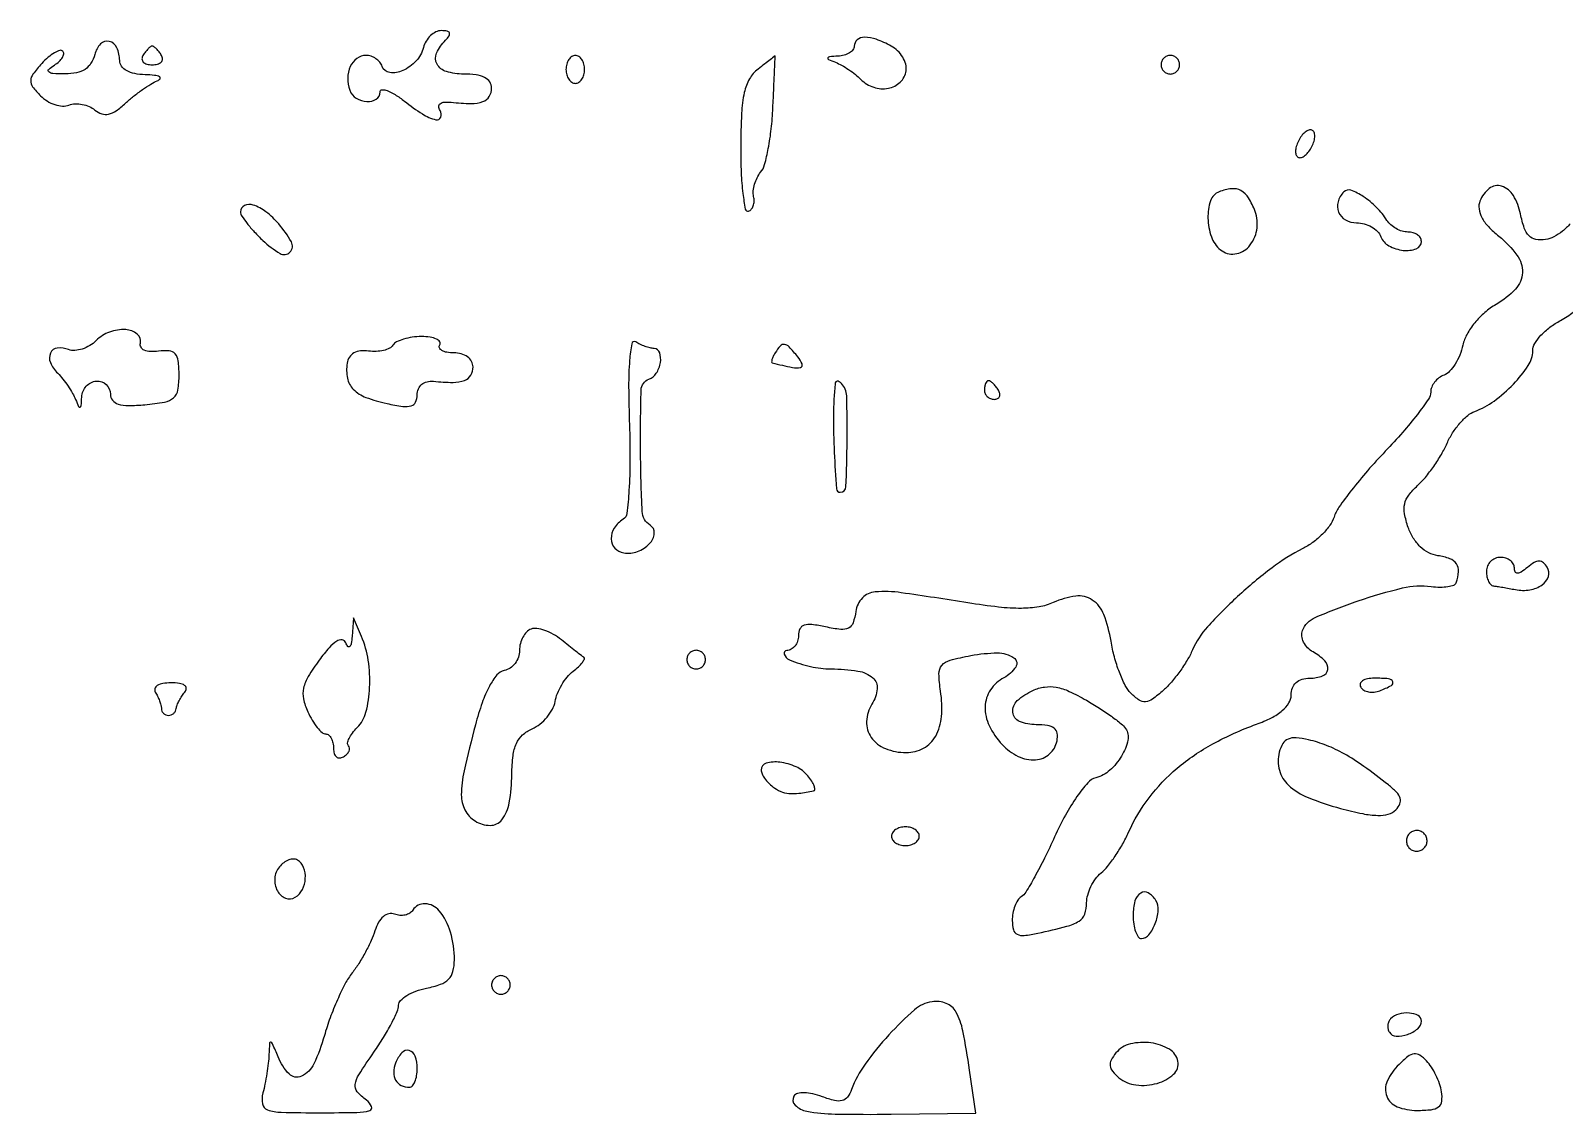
# Model space of a CAD drawing. Extents: x 0 to 5034, y 0 to 2560.
# Drawn here: x 3974.4 to 4139.4, y 0.1 to 116.7 of the extents above; entities that cross this region are included whole.
import ezdxf

# ---------------------------------------------------------------- set-up
doc = ezdxf.new("R2010")
doc.units = 0

msp = doc.modelspace()

# ---------------------------------------------------------------- linework, layer by layer
for points in [[(3981.316061, 114.100616, -0.075716), (3980.908028, 113.153849, -0.108602), (3980.271316, 112.503, -0.096651), (3979.360646, 112.131515, -0.05015), (3978.133369, 112.015313, -0.011869), (3976.819511, 112.054152, -0.15873), (3976.374854, 112.225658, -0.45839), (3976.367103, 112.500242, -0.043899), (3976.97104, 112.96094, 0.042964), (3977.493734, 113.358122, 0.071832), (3977.845313, 113.782622, 0.105877), (3977.979536, 114.165314, 0.231971), (3977.881576, 114.451758, 0.274503), (3977.547939, 114.536803, 0.060826), (3976.984006, 114.293226, 0.047038), (3976.308216, 113.807469, 0.029507), (3975.61311, 113.124985, 0.023401), (3974.67163, 111.981401, 0.152159), (3974.426019, 111.287017, 0.174554), (3974.635752, 110.626939, 0.033042), (3975.481513, 109.661344, 0.059782), (3976.194778, 109.100914, 0.057226), (3977.030686, 108.715294, 0.06186), (3977.8577, 108.55252, 0.109733), (3978.541674, 108.654365, -0.081894), (3979.206876, 108.791276, -0.056212), (3979.976777, 108.73517, -0.055335), (3980.729233, 108.506024, -0.071763), (3981.343501, 108.129882, 0.09145), (3982.077174, 107.719177, 0.138036), (3982.804009, 107.680182, 0.099603), (3983.613852, 108.041147, 0.033058), (3984.626376, 108.866543, -0.018503), (3985.48531, 109.609347, -0.015855), (3986.441274, 110.327532, -0.016144), (3987.351978, 110.924612, -0.043281), (3988.04561, 111.269589, 0.141161), (3988.337722, 111.494194, 0.464606), (3988.28847, 111.699879, 0.091486), (3987.752669, 111.855949, 0.018071), (3986.75, 111.921053, -0.041661), (3985.611211, 112.049103, -0.077572), (3984.740802, 112.366908, -0.107849), (3984.19654, 112.844054, -0.160391), (3984, 113.440983, 0.10666), (3983.700082, 114.830943, 0.230131), (3982.878794, 115.513459, 0.269931), (3981.947802, 115.239385, 0.126016)], [(4016.667986, 114.83838, -0.124166), (4015.879511, 113.404799, -0.098908), (4014.442003, 112.370482, -0.137352), (4013.043193, 112.154009, -0.290151), (4012.226637, 112.82009, 0.092675), (4011.976406, 113.271062, 0.070097), (4011.5572, 113.653401, 0.068694), (4011.039082, 113.911586, 0.08146), (4010.5, 114, 0.158525), (4009.513795, 113.679265, 0.127241), (4008.800685, 112.81314, 0.107629), (4008.52267, 111.577165, 0.090046), (4008.754296, 110.25, 0.164677), (4009.443887, 109.395184, 0.128435), (4010.587505, 109.028751, 0.161955), (4011.587247, 109.301687, 0.250863), (4012, 110.07258, -0.396872), (4012.219837, 110.305919, -0.105969), (4012.77399, 110.221269, -0.05216), (4013.622783, 109.793354, -0.023838), (4014.634859, 109.07258, 0.02523), (4016.557091, 107.711663, 0.07801), (4018.0119, 107.07951, 0.385679), (4018.523724, 107.34727, 0.230501), (4018.449706, 108.081377, -0.134082), (4018.326665, 108.498257, -0.242663), (4018.479382, 108.809861, -0.141643), (4018.925787, 108.976648, -0.045395), (4019.640689, 108.966222, 0.020742), (4021.806531, 108.827782, 0.090412), (4023.070267, 109.029102, 0.174824), (4023.745281, 109.579961, 0.135873), (4024, 110.5, 0.152103), (4023.797909, 111.148955, 0.12651), (4023.25, 111.625, 0.082504), (4022.322075, 111.911037, 0.033607), (4021, 112, -0.070766), (4019.133663, 112.265475, -0.200649), (4018.130473, 113.074446, -0.233062), (4018.085367, 114.255354, -0.091662), (4019.033333, 115.633333, 0.043833), (4019.429264, 116.105515, 0.255873), (4019.463372, 116.416667, 0.25624), (4019.21963, 116.612682, 0.04393), (4018.60638, 116.666667, 0.114067), (4018.012439, 116.529382, 0.075611), (4017.434609, 116.129608, 0.06975), (4016.960092, 115.537198, 0.070189)], [(4063, 115, -0.166817), (4062.866926, 114.612237, -0.089519), (4062.485938, 114.270559, -0.072185), (4061.919404, 114.025421, -0.054847), (4061.25, 113.921053, 0.008482), (4060.331209, 113.863972, 0.283938), (4060.161014, 113.739272, 0.404065), (4060.226271, 113.577232, 0.011473), (4060.982143, 113.260338, -0.034842), (4061.640331, 112.947499, -0.019381), (4062.39697, 112.481401, -0.019253), (4063.129656, 111.9479, -0.029391), (4063.71727, 111.425587, 0.117494), (4065.096257, 110.577306, 0.126752), (4066.669401, 110.474261, 0.144481), (4067.951946, 111.131773, 0.167636), (4068.580044, 112.344414, 0.103681), (4068.536427, 113.059798, 0.068401), (4068.211311, 113.820047, 0.064569), (4067.666751, 114.507886, 0.070311), (4066.978914, 115.011285, 0.034978), (4065.363694, 115.735447, 0.088827), (4064.102424, 115.95761, 0.172396), (4063.321034, 115.677441, 0.224955)], [(3986.5, 114, 0.146489), (3986.397987, 113.620597, 0.191582), (3986.538811, 113.29375, 0.134005), (3986.925364, 113.072951, 0.063222), (3987.5, 113, 0.063222), (3988.074636, 113.072951, 0.134005), (3988.461189, 113.29375, 0.191582), (3988.602013, 113.620597, 0.146489), (3988.5, 114, 0.025622), (3988.235369, 114.382847, 0.032351), (3987.951311, 114.70625, 0.033983), (3987.686704, 114.937141, 0.163822), (3987.5, 115, 0.163822), (3987.313296, 114.937141, 0.033983), (3987.048689, 114.70625, 0.032351), (3986.764631, 114.382847, 0.025622)], [(4032, 112.5, 0.064853), (4032.074694, 111.926543, 0.082425), (4032.29375, 111.440625, 0.098894), (4032.618646, 111.115568, 0.148195), (4033, 111, 0.148195), (4033.381354, 111.115568, 0.098894), (4033.70625, 111.440625, 0.082425), (4033.925306, 111.926543, 0.064853), (4034, 112.5, 0.064853), (4033.925306, 113.073457, 0.082425), (4033.70625, 113.559375, 0.098894), (4033.381354, 113.884432, 0.148195), (4033, 114, 0.148195), (4032.618646, 113.884432, 0.098894), (4032.29375, 113.559375, 0.082425), (4032.074694, 113.073457, 0.064853)], [(4052.658281, 112.540887, 0.103092), (4051.737799, 111.484833, 0.073712), (4051.17771, 110.016008, 0.042846), (4050.882113, 107.781105, 0.010532), (4050.79014, 104.073132, 0.011439), (4050.841724, 101.378561, 0.019941), (4051.024503, 99.151664, 0.015777), (4051.286044, 97.459216, 0.442958), (4051.625073, 97.250441, 0.145824), (4051.93051, 97.446913, 0.092576), (4052.144078, 97.815673, 0.078124), (4052.23428, 98.299298, 0.063632), (4052.18234, 98.824189, -0.080401), (4052.143104, 99.424472, -0.046925), (4052.2789, 100.134517, -0.045453), (4052.555026, 100.838914, -0.057134), (4052.938072, 101.425381, 0.108231), (4053.365106, 102.251476, 0.018484), (4053.761346, 103.986602, 0.019406), (4054.077269, 106.094875, 0.016227), (4054.25245, 108.351192, 0.000034), (4054.349815, 110.51507, 0.000058), (4054.431203, 112.33132, 0.000002), (4054.504354, 113.968131, 0.967968), (4054.503505, 113.968197, -0.203263), (4054.491857, 113.947412, -0.000133), (4053.960025, 113.535806, -0.001548), (4053.364677, 113.078234, -0.000942)], [(4096, 113, 0.099038), (4096.076342, 112.618362, 0.097945), (4096.29375, 112.29375, 0.097945), (4096.618362, 112.076342, 0.099038), (4097, 112, 0.099038), (4097.381638, 112.076342, 0.097945), (4097.70625, 112.29375, 0.097945), (4097.923658, 112.618362, 0.099038), (4098, 113, 0.099038), (4097.923658, 113.381638, 0.097945), (4097.70625, 113.70625, 0.097945), (4097.381638, 113.923658, 0.099038), (4097, 114, 0.099038), (4096.618362, 113.923658, 0.097945), (4096.29375, 113.70625, 0.097945), (4096.076342, 113.381638, 0.099038)], [(4110.638374, 104.5, 0.049166), (4110.480468, 103.92532, 0.08982), (4110.484956, 103.440625, 0.13955), (4110.644659, 103.122874, 0.209945), (4110.924396, 103, 0.142471), (4111.296202, 103.108138, 0.060245), (4111.702003, 103.440625, 0.052856), (4112.077603, 103.926166, 0.046632), (4112.361626, 104.5, 0.049166), (4112.519532, 105.07468, 0.08982), (4112.515044, 105.559375, 0.13955), (4112.355341, 105.877126, 0.209945), (4112.075604, 106, 0.142471), (4111.703798, 105.891862, 0.060245), (4111.297997, 105.559375, 0.052856), (4110.922397, 105.073834, 0.046632)], [(4102.25, 99.333333, 0.219202), (4101.325676, 98.358312, 0.087774), (4101.040539, 96.497337, 0.080418), (4101.413647, 94.487518, 0.134306), (4102.394054, 93.087927, 0.20771), (4103.935623, 92.639417, 0.180042), (4105.43705, 93.426302, 0.141471), (4106.298757, 95.206906, 0.131743), (4106.111687, 97.227119, 0.048088), (4105.411376, 98.675337, 0.132), (4104.596587, 99.452545, 0.151112), (4103.576328, 99.658682, 0.070092)], [(4115.657991, 99.324657, 0.12794), (4115.03334, 98.260746, 0.168607), (4115.097723, 97.145579, 0.168796), (4115.838921, 96.310957, 0.12824), (4117.031385, 96, -0.068006), (4117.850994, 95.888006, -0.06271), (4118.635134, 95.559375, -0.06668), (4119.267132, 95.073641, -0.104363), (4119.638374, 94.5, 0.17941), (4120.498539, 93.522136, 0.095329), (4122.058039, 93.032504, 0.119989), (4123.453535, 93.207427, 0.311327), (4124, 94, 0.143546), (4123.888217, 94.381342, 0.099542), (4123.573971, 94.70625, 0.084027), (4123.104072, 94.925172, 0.067183), (4122.54969, 95, -0.074746), (4121.935679, 95.092306, -0.052215), (4121.2905, 95.367188, -0.051987), (4120.712887, 95.771735, -0.071823), (4120.29969, 96.25, 0.053447), (4119.172296, 97.655814, 0.050802), (4117.754541, 98.817758, 0.057308), (4116.427967, 99.492534, 0.293372)], [(3997, 97.174314, 0.146119), (3997.133632, 96.726806, 0.020307), (3997.703385, 95.930377, 0.021826), (3998.477584, 95.020913, 0.016935), (3999.394504, 94.099109, 0.052986), (4001.24184, 92.699657, 0.349081), (4002.315067, 92.839168, 0.330917), (4002.46068, 93.947191, 0.051538), (4001.111948, 95.870923, 0.048502), (3999.730195, 97.182684, 0.089118), (3998.361826, 97.903308, 0.188977), (3997.422741, 97.840681, 0.290441)], [(3981.459429, 83.316572, -0.06059), (3980.774304, 82.780034, -0.057521), (3979.968739, 82.412128, -0.062007), (3979.169644, 82.258739, -0.108472), (3978.506326, 82.359199, 0.119759), (3977.289756, 82.515806, 0.262737), (3976.553023, 81.985138, 0.215057), (3976.543759, 80.962141, 0.092965), (3977.330094, 79.812763, -0.027659), (3977.889007, 79.188339, -0.019078), (3978.45335, 78.425021, -0.019286), (3978.941137, 77.646848, -0.036844), (3979.260338, 76.982143, 0.011473), (3979.577232, 76.226271, 0.404065), (3979.739272, 76.161014, 0.283938), (3979.863972, 76.331209, 0.008482), (3979.921053, 77.25, -0.174076), (3980.400029, 78.415969, -0.187113), (3981.49599, 78.967687, -0.218603), (3982.550438, 78.60178, -0.204363), (3983, 77.547808, 0.1719), (3983.229788, 76.899182, 0.15008), (3983.829812, 76.495766, 0.076109), (3984.923776, 76.339309, 0.019908), (3986.7, 76.427626, 0.021114), (3988.828259, 76.70958, 0.136017), (3989.798262, 77.171356, 0.175763), (3990.262774, 78.005428, 0.0409), (3990.390411, 79.629817, 0.028318), (3990.299172, 81.149627, 0.151019), (3989.966842, 81.901154, 0.197726), (3989.324374, 82.222875, 0.054045), (3988.168204, 82.18338, -0.043204), (3987.290169, 82.134354, -0.097733), (3986.64411, 82.282509, -0.161074), (3986.292054, 82.603758, -0.186554), (3986.227793, 83.050543, 0.289387), (3985.884989, 84.027816, 0.154797), (3984.642431, 84.499621, 0.102179), (3982.90639, 84.240938, 0.108884)], [(4013.393173, 82.82715, -0.140415), (4013.027429, 82.494388, -0.056489), (4012.385957, 82.262881, -0.049969), (4011.594663, 82.156498, -0.044416), (4010.765273, 82.20215, 0.063033), (4009.891649, 82.217756, 0.103305), (4009.190443, 81.990109, 0.119926), (4008.707891, 81.532837, 0.106066), (4008.462017, 80.88402, 0.086941), (4008.498432, 79.269594, 0.146949), (4009.127622, 78.083732, 0.109034), (4010.47317, 77.213724, 0.035795), (4012.75, 76.546177, 0.017918), (4014.460589, 76.238774, 0.106079), (4015.362602, 76.301467, 0.21827), (4015.829439, 76.70318, 0.108027), (4016, 77.483403, -0.098716), (4016.127938, 78.125104, -0.120696), (4016.489295, 78.616759, -0.11539), (4017.051443, 78.900182, -0.084851), (4017.75, 78.947704, 0.021615), (4019.849953, 78.825454, 0.091534), (4021.086746, 79.034745, 0.17345), (4021.750311, 79.586521, 0.134207), (4022, 80.5, 0.131786), (4021.84385, 81.082146, 0.104647), (4021.406831, 81.567874, 0.089375), (4020.742443, 81.889896, 0.068368), (4019.940983, 82, -0.041334), (4019.18932, 82.062245, -0.089636), (4018.645656, 82.257031, -0.166921), (4018.395044, 82.544404, -0.239412), (4018.422746, 82.875, 0.297053), (4018.414827, 83.205883, 0.138205), (4018.070296, 83.492969, 0.071532), (4017.384848, 83.688001, 0.033609), (4016.463525, 83.75, 0.034016), (4015.464731, 83.681972, 0.039012), (4014.530359, 83.478913, 0.042688), (4013.78242, 83.182514, 0.139544)], [(4038.822057, 74.26123, -0.008895), (4038.883671, 70.388021, -0.015977), (4038.77614, 67.211105, -0.011798), (4038.553508, 64.726933, -0.229993), (4038.152236, 64.094087, 0.111529), (4037.196935, 63.157111, 0.148041), (4036.863565, 61.993381, 0.181156), (4037.251473, 61.003195, 0.169552), (4038.206312, 60.477732, 0.131871), (4039.688385, 60.619035, 0.113944), (4040.99564, 61.483363, 0.170175), (4041.492197, 62.587653, 0.282871), (4041.048558, 63.469989, -0.247905), (4040.194131, 64.924222, -0.009332), (4040.02107, 71.444568, -0.008585), (4040.082019, 77.999976, -0.308913), (4040.925, 79.166667, 0.169192), (4041.713091, 79.80538, 0.095831), (4042.154833, 80.966888, 0.122369), (4042.079639, 82.021491, 0.308075), (4041.5, 82.469858, -0.045156), (4041.044925, 82.539076, -0.024223), (4040.5, 82.70147, -0.023923), (4039.955926, 82.922515, -0.034325), (4039.5, 83.172992, 0.532647), (4039.072909, 82.988453, 0.027048), (4038.839087, 81.200114, 0.020487), (4038.740342, 78.376548, 0.006921)], [(4054.5, 82, 0.024465), (4054.285131, 81.610999, 0.044078), (4054.154287, 81.271275, 0.062476), (4054.115545, 81.022916, 0.353185), (4054.190983, 80.923489, 0.009465), (4056.352713, 80.431485, 0.110428), (4057.213243, 80.444488, 0.46087), (4057.398728, 80.80783, 0.075397), (4056.933363, 81.580293, 0.015231), (4055.994387, 82.644027, 0.16301), (4055.494248, 82.913356, 0.261772), (4055.059937, 82.759111, 0.041002)], [(4060.9375, 78.666667, 0.022007), (4060.770222, 75.288071, 0.013411), (4060.855563, 71.292542, 0.005064), (4061.083415, 67.38901, 0.394309), (4061.5, 67, 0.402601), (4062.110579, 67.586744, 0.007283), (4062.235124, 72.51964, 0.00942), (4062.195427, 77.382133, 0.191904), (4061.625, 78.708333, 0.059578), (4061.380792, 78.900374, 0.153156), (4061.165234, 78.953906, 0.227627), (4061.012215, 78.868683, 0.131127)], [(4077, 78, 0.105053), (4077.081062, 77.618444, 0.099167), (4077.311086, 77.29375, 0.09642), (4077.654762, 77.076123, 0.093332), (4078.059017, 77, 0.108972), (4078.413961, 77.078288, 0.182303), (4078.6254, 77.29375, 0.161196), (4078.656512, 77.6179, 0.082592), (4078.5, 78, 0.029505), (4078.231006, 78.382774, 0.035638), (4077.933975, 78.70625, 0.038439), (4077.65171, 78.934461, 0.151918), (4077.440983, 79, 0.210953), (4077.272352, 78.92554, 0.081139), (4077.129539, 78.70625, 0.061769), (4077.032345, 78.382849, 0.042167)], [(4131, 58.5, 0.04767), (4131.055387, 57.920381, 0.063463), (4131.220312, 57.41815, 0.078959), (4131.463189, 57.064382, 0.179364), (4131.75, 56.923489, -0.012164), (4132.144118, 56.873569, -0.003452), (4132.754382, 56.776823, -0.003475), (4133.442286, 56.657976, -0.003671), (4134.11598, 56.531643, 0.088603), (4135.669991, 56.506823, 0.113408), (4136.991753, 57.044931, 0.162297), (4137.65794, 57.946197, 0.220555), (4137.539088, 58.936755, 0.076691), (4137.118487, 59.429417, 0.180952), (4136.672174, 59.593868, 0.135887), (4136.1358, 59.442461, 0.036888), (4135.410972, 58.926114, -0.023542), (4134.737093, 58.418438, -0.141986), (4134.325079, 58.283505, -0.313517), (4134.086961, 58.437216, -0.097798), (4134, 58.877555, 0.132654), (4133.884403, 59.305595, 0.100549), (4133.559375, 59.670282, 0.087756), (4133.073173, 59.915635, 0.073201), (4132.5, 60, 0.099038), (4131.927543, 59.885486, 0.097945), (4131.440625, 59.559375, 0.097945), (4131.114514, 59.072457, 0.099038)], [(4008.991338, 51.5, -0.020959), (4008.901905, 50.735084, -0.154006), (4008.739216, 50.409923, -0.454922), (4008.541211, 50.420349, -0.070962), (4008.319047, 50.806018, 0.267344), (4007.920709, 51.119915, 0.182155), (4007.34326, 50.993551, 0.070597), (4006.529907, 50.284843, 0.019365), (4005.465971, 48.953877, 0.022477), (4004.281486, 47.187434, 0.081829), (4003.779142, 45.938598, 0.107265), (4003.772856, 44.782514, 0.054868), (4004.228493, 43.397859, 0.027031), (4004.708308, 42.479754, 0.035665), (4005.246696, 41.704371, 0.038573), (4005.76632, 41.152521, 0.186715), (4006.160515, 41, -0.179589), (4006.480917, 40.881083, -0.091773), (4006.753401, 40.542039, -0.071778), (4006.937942, 40.037487, -0.051878), (4007, 39.440983, 0.071554), (4007.078801, 38.893156, 0.147104), (4007.313294, 38.533553, 0.189169), (4007.661159, 38.415595, 0.127326), (4008.066531, 38.541119, 0.05611), (4008.43648, 38.831618, 0.089711), (4008.667338, 39.159075, 0.124139), (4008.726392, 39.469285, 0.183649), (4008.61415, 39.719183, -0.24426), (4008.51848, 40.021735, -0.067445), (4008.674305, 40.512302, -0.051892), (4009.029129, 41.096342, -0.033955), (4009.547619, 41.690476, 0.135149), (4010.485362, 43.340779, 0.050536), (4010.879103, 45.998681, 0.048548), (4010.729503, 48.933199, 0.064565), (4010, 51.5), (4009.140571, 53.5)], [(4028.25, 52.286179, 0.114322), (4027.771873, 51.976177, 0.067451), (4027.367188, 51.424875, 0.061922), (4027.093236, 50.728565, 0.062869), (4027, 49.989991, -0.084087), (4026.876597, 49.261403, -0.078064), (4026.518982, 48.593154, -0.080882), (4025.987916, 48.086176, -0.10181), (4025.362491, 47.823324, 0.173887), (4024.574389, 47.351692, 0.049585), (4023.771056, 46.146958, 0.038197), (4022.988271, 44.358949, 0.019158), (4022.263751, 42, 0.008883), (4021.040399, 37.042074, 0.055097), (4020.74252, 34.441954, 0.121244), (4021.133398, 32.825993, 0.132441), (4022.222476, 31.638003, 0.140974), (4023.840818, 31.163242, 0.231617), (4025.099738, 31.771297, 0.126351), (4025.903819, 33.59994, 0.037292), (4026.176054, 36.673273, -0.025712), (4026.306293, 38.667572, -0.075989), (4026.669232, 39.987628, -0.104479), (4027.328141, 40.894758, -0.080064), (4028.359455, 41.562515, 0.064179), (4029.199082, 42.06924, 0.050203), (4029.962897, 42.812114, 0.051479), (4030.541883, 43.665524, 0.081367), (4030.828518, 44.5, -0.055933), (4031.075017, 45.356457, -0.036501), (4031.536623, 46.276652, -0.036524), (4032.126538, 47.118999, -0.056416), (4032.761359, 47.739668, 0.02235), (4033.341686, 48.234559, 0.040725), (4033.760729, 48.694786, 0.056456), (4033.982714, 49.061447, 0.375519), (4033.926999, 49.250324, -0.021374), (4033.663385, 49.433879, -0.002013), (4033.037931, 49.914312, -0.002576), (4032.297117, 50.494244, -0.002024), (4031.5, 51.130169, 0.040592), (4030.642361, 51.71226, 0.043381), (4029.720313, 52.1334, 0.04764), (4028.87049, 52.347259, 0.125374)], [(4045, 49, 0.099038), (4045.076342, 48.618362, 0.097945), (4045.29375, 48.29375, 0.097945), (4045.618362, 48.076342, 0.099038), (4046, 48, 0.099038), (4046.381638, 48.076342, 0.097945), (4046.70625, 48.29375, 0.097945), (4046.923658, 48.618362, 0.099038), (4047, 49, 0.099038), (4046.923658, 49.381638, 0.097945), (4046.70625, 49.70625, 0.097945), (4046.381638, 49.923658, 0.099038), (4046, 50, 0.099038), (4045.618362, 49.923658, 0.097945), (4045.29375, 49.70625, 0.097945), (4045.076342, 49.381638, 0.099038)], [(3987.830179, 45.5, -0.028624), (3988.07599, 45.062101, -0.024099), (3988.286109, 44.573438, -0.02479), (3988.434423, 44.107753, -0.059657), (3988.484687, 43.75, 0.098492), (3988.547727, 43.463747, 0.095889), (3988.715814, 43.220312, 0.095899), (3988.962579, 43.057197, 0.098534), (3989.25, 43, 0.096288), (3989.542819, 43.056918, 0.087178), (3989.804667, 43.220312, 0.08695), (3989.99567, 43.463626, 0.095078), (3990.085037, 43.75, -0.066705), (3990.174782, 44.107257, -0.025612), (3990.388885, 44.573438, -0.024813), (3990.676079, 45.062068, -0.027943), (3991, 45.5, 0.167781), (3991.152835, 45.905723, 0.257301), (3990.984845, 46.231669, 0.115714), (3990.433509, 46.439718, 0.032619), (3989.510455, 46.5, 0.040187), (3988.649609, 46.430698, 0.094322), (3988.045708, 46.211111, 0.180541), (3987.782192, 45.883051, 0.225781)], [(4117.473008, 46.043674, 0.126981), (4117.809536, 45.720854, 0.081026), (4118.321649, 45.533742, 0.072258), (4118.926665, 45.506898, 0.066719), (4119.532025, 45.650663, 0.027681), (4120.769457, 46.205874, 0.395517), (4120.917133, 46.622791, 0.275668), (4120.476999, 46.936989, 0.020503), (4118.940983, 47, 0.045552), (4118.193244, 46.931736, 0.099152), (4117.660421, 46.719079, 0.177225), (4117.42542, 46.405148, 0.214542)], [(4108.719897, 39.036885, 0.130305), (4108.72643, 37.099248, 0.142415), (4109.70045, 35.494232, 0.090194), (4111.820673, 34.157503, 0.030302), (4115.304719, 32.995056, 0.013984), (4117.691644, 32.427394, 0.045354), (4119.307188, 32.240992, 0.073292), (4120.441798, 32.380217, 0.129969), (4121.250972, 32.850972, 0.093232), (4121.679632, 33.478252, 0.178181), (4121.716271, 34.07928, 0.120361), (4121.334966, 34.728058, 0.032811), (4120.446253, 35.530259, 0.012028), (4117.811285, 37.511122, 0.026748), (4115.694472, 38.859252, 0.033715), (4113.795635, 39.767611, 0.037918), (4111.864123, 40.371441, 0.034049), (4110.516774, 40.587662, 0.123739), (4109.666652, 40.454674, 0.160332), (4109.105752, 39.963362, 0.069537)], [(4053, 37.122445, 0.107842), (4053.087878, 36.719745, 0.043612), (4053.367188, 36.228368, 0.040529), (4053.771731, 35.733251, 0.040803), (4054.25, 35.311092, 0.060135), (4055.090671, 34.828106, 0.07563), (4055.959713, 34.605851, 0.055874), (4057.047259, 34.619147, 0.018584), (4058.622445, 34.875, 0.353211), (4058.760714, 35.041326, 0.095359), (4058.69636, 35.403906, 0.05448), (4058.433501, 35.915467, 0.027311), (4058, 36.5, 0.112719), (4056.741551, 37.463811, 0.076458), (4054.997976, 37.958529, 0.101391), (4053.543499, 37.8445, 0.334296)], [(4067, 30, 0.148195), (4067.115568, 29.618646, 0.098894), (4067.440625, 29.29375, 0.082425), (4067.926543, 29.074694, 0.064853), (4068.5, 29, 0.064853), (4069.073457, 29.074694, 0.082425), (4069.559375, 29.29375, 0.098894), (4069.884432, 29.618646, 0.148195), (4070, 30, 0.148195), (4069.884432, 30.381354, 0.098894), (4069.559375, 30.70625, 0.082425), (4069.073457, 30.925306, 0.064853), (4068.5, 31, 0.064853), (4067.926543, 30.925306, 0.082425), (4067.440625, 30.70625, 0.098894), (4067.115568, 30.381354, 0.148195)], [(4122.552786, 30.08541, 0.099038), (4122.401684, 29.679226, 0.097945), (4122.417584, 29.244476, 0.097945), (4122.597789, 28.848514, 0.099038), (4122.91459, 28.552786, 0.099038), (4123.320774, 28.401684, 0.097945), (4123.755524, 28.417584, 0.097945), (4124.151486, 28.597789, 0.099038), (4124.447214, 28.91459, 0.099038), (4124.598316, 29.320774, 0.097945), (4124.582416, 29.755524, 0.097945), (4124.402211, 30.151486, 0.099038), (4124.08541, 30.447214, 0.099038), (4123.679226, 30.598316, 0.097945), (4123.244476, 30.582416, 0.097945), (4122.848514, 30.402211, 0.099038)], [(4001.170509, 26.705451, 0.156341), (4000.675467, 25.475155, 0.13977), (4000.957005, 24.123523, 0.179955), (4001.833357, 23.336733, 0.236538), (4002.888197, 23.430902, 0.138169), (4003.644515, 24.254859, 0.103313), (4003.965489, 25.45118, 0.107721), (4003.776435, 26.634821, 0.162463), (4003.113307, 27.429973, 0.145583), (4002.694895, 27.54327, 0.083255), (4002.176849, 27.443197, 0.070878), (4001.64041, 27.151203, 0.059591)], [(4093, 21.5, 0.033947), (4093.065089, 20.542413, 0.051882), (4093.262322, 19.734375, 0.06743), (4093.550354, 19.178044, 0.244294), (4093.893011, 19, 0.232695), (4094.701959, 19.398027, 0.073583), (4095.377006, 20.606577, 0.070271), (4095.698793, 22.030995, 0.16021), (4095.444227, 23.090242, 0.119359), (4094.628193, 23.896913, 0.28724), (4093.813634, 23.88275, 0.186251), (4093.198149, 23.030943, 0.064446)], [(4015.526992, 22.043674, -0.119946), (4015.197135, 21.718355, -0.081631), (4014.704889, 21.523559, -0.074241), (4014.12915, 21.485674, -0.071096), (4013.558317, 21.615995, 0.147123), (4012.944966, 21.661625, 0.122531), (4012.357396, 21.36924, 0.090838), (4011.844328, 20.739976, 0.049819), (4011.452781, 19.822321, -0.031212), (4011.050907, 18.774229, -0.016801), (4010.433661, 17.535091, -0.016672), (4009.717186, 16.309702, -0.025079), (4009.005598, 15.297139, 0.044487), (4008.256932, 14.138844, 0.016903), (4007.417378, 12.405646, 0.016584), (4006.626747, 10.449589, 0.019493), (4006.013198, 8.547139, -0.040859), (4004.888893, 5.511136, -0.177434), (4003.550661, 4.178651, -0.318344), (4002.214939, 4.427742, -0.097266), (4001.031162, 6.25, 0.003459), (4000.447219, 7.674218, 0.235554), (4000.255274, 7.839902, 0.469787), (4000.112823, 7.736268, 0.006244), (4000.049732, 6.5, -0.0189), (3999.979483, 5.581064, -0.010392), (3999.827799, 4.463281, -0.010346), (3999.626557, 3.333989, -0.016289), (3999.402402, 2.375, 0.109891), (3999.351147, 1.191711, 0.272761), (3999.894366, 0.557384, 0.077308), (4001.369852, 0.295382, 0.005357), (4005.605352, 0.25, 0.004375), (4009.518793, 0.284242, 0.062452), (4010.897671, 0.481708, 0.467283), (4011.097893, 0.918803, 0.124311), (4010.534753, 1.598246, -0.057387), (4009.547413, 2.510736, -0.219793), (4009.323865, 3.295761, -0.104319), (4009.723058, 4.346195, -0.00874), (4011.345459, 6.776997, 0.013709), (4012.361854, 8.333109, 0.016843), (4013.220228, 9.841032, 0.015384), (4013.852206, 11.139205, 0.105965), (4014, 11.828751, -0.198246), (4014.210996, 12.339992, -0.060662), (4014.88125, 12.867508, -0.050181), (4015.851545, 13.330641, -0.036931), (4017, 13.65, 0.036719), (4018.498275, 14.065953, 0.112454), (4019.38126, 14.629647, 0.133715), (4019.846826, 15.456522, 0.061816), (4020, 16.690741, 0.069853), (4019.581478, 19.671842, 0.104661), (4018.354338, 21.986283, 0.20814), (4016.854294, 22.737511, 0.274362)], [(4024, 14, 0.099038), (4024.076342, 13.618362, 0.097945), (4024.29375, 13.29375, 0.097945), (4024.618362, 13.076342, 0.099038), (4025, 13, 0.099038), (4025.381638, 13.076342, 0.097945), (4025.70625, 13.29375, 0.097945), (4025.923658, 13.618362, 0.099038), (4026, 14, 0.099038), (4025.923658, 14.381638, 0.097945), (4025.70625, 14.70625, 0.097945), (4025.381638, 14.923658, 0.099038), (4025, 15, 0.099038), (4024.618362, 14.923658, 0.097945), (4024.29375, 14.70625, 0.097945), (4024.076342, 14.381638, 0.099038)], [(4071.374593, 12.196776, 0.145804), (4069.489233, 11.329193, 0.026908), (4066.725448, 8.624195, 0.029819), (4064.165215, 5.475762, 0.066813), (4062.718416, 2.761186, -0.070426), (4062.269854, 1.933956, -0.173695), (4061.703937, 1.555576, -0.124081), (4060.889015, 1.556806, -0.028736), (4059.571079, 1.972976, 0.033328), (4058.537922, 2.288825, 0.05282), (4057.620411, 2.403662, 0.068084), (4056.911957, 2.320403, 0.193429), (4056.51909, 2.030888, 0.35332), (4056.641703, 1.060472, 0.146566), (4057.899865, 0.413764, 0.041923), (4060.954446, 0.107479, 0.006714), (4066.95704, 0.091205), (4076.094183, 0.189134), (4075.408525, 4.844567, 0.012113), (4074.682598, 9.062018, 0.076937), (4073.94262, 11.100264, 0.174835), (4072.904097, 12.016286, 0.130316)], [(4120.693853, 10.36052, 0.096382), (4120.487617, 10.054641, 0.077371), (4120.390517, 9.668938, 0.075821), (4120.414476, 9.264427, 0.085976), (4120.559212, 8.904194, 0.251406), (4121.292238, 8.479983, 0.092338), (4122.51342, 8.667218, 0.089221), (4123.616217, 9.290262, 0.223243), (4124, 10.106989, 0.274485), (4123.65045, 10.695752, 0.106073), (4122.704307, 10.975921, 0.086873), (4121.558862, 10.864723, 0.129546)], [(4013.67589, 5.597766, 0.083866), (4013.471772, 4.58597, 0.139064), (4013.681173, 3.747118, 0.153921), (4014.276768, 3.198496, 0.110173), (4015.166667, 3, 0.219986), (4015.48558, 3.147449, 0.07762), (4015.755208, 3.5875, 0.059018), (4015.938993, 4.23419, 0.039769), (4016, 5, 0.08067), (4015.782212, 6.341089, 0.254562), (4015.138258, 6.941332, 0.281425), (4014.344399, 6.698443, 0.089945)], [(4091.152073, 6.683237, 0.052853), (4090.644481, 5.920385, 0.151672), (4090.531557, 5.301426, 0.144227), (4090.787633, 4.707494, 0.046163), (4091.474683, 4.021011, 0.144974), (4093.30601, 3.236394, 0.097455), (4095.590396, 3.413687, 0.11765), (4097.340688, 4.383501, 0.260129), (4097.807893, 5.785728, 0.216075), (4096.899847, 7.076772, 0.099877), (4094.917908, 7.762574, 0.092996), (4092.700269, 7.648441, 0.161686)], [(4121.592908, 5.450051, 0.087674), (4120.327351, 3.64123, 0.204205), (4120.274302, 2.020684, 0.210734), (4121.399863, 0.895438, 0.092732), (4123.513695, 0.5, 0.025917), (4125.066313, 0.580532, 0.136203), (4125.85372, 0.889918, 0.205092), (4126.194894, 1.48428, 0.069961), (4126.171352, 2.5, 0.042972), (4125.95229, 3.362382, 0.029011), (4125.563687, 4.30067, 0.029267), (4125.078014, 5.170612, 0.05034), (4124.564209, 5.821429, 0.056857), (4123.825782, 6.428793, 0.176568), (4123.207047, 6.570531, 0.136718), (4122.539355, 6.291303, 0.029396)]]:
    msp.add_lwpolyline(points, format="xyb", close=True)
msp.add_lwpolyline([(4140.001552, 95.899919, -0.048296), (4139.172146, 95.088007, -0.049984), (4138.244175, 94.482232, -0.083949), (4137.360331, 94.198187, -0.078296), (4136.306585, 94.211707, -0.157656), (4135.577898, 94.592775, -0.113991), (4135.062707, 95.434553, -0.031215), (4134.660363, 96.948187, 0.085718), (4133.896403, 98.927153, 0.182577), (4132.629976, 99.930872, 0.247375), (4131.305254, 99.695283, 0.136686), (4130.300268, 98.340102, 0.124886), (4130.198604, 97.481977, 0.090678), (4130.494564, 96.562563, 0.067561), (4131.203483, 95.584531, 0.033897), (4132.331652, 94.552537, -0.065267), (4134.282835, 92.529462, -0.171276), (4134.866091, 90.628482, -0.180581), (4134.117058, 88.851262, -0.073741), (4132.02605, 87.20349, 0.049204), (4130.817665, 86.343526, 0.042573), (4129.735022, 85.22447, 0.044299), (4128.90681, 84.001384, 0.072613), (4128.464943, 82.83354, -0.042897), (4128.133845, 81.772525, -0.043425), (4127.627589, 80.788157, -0.047163), (4127.032824, 80.01556, -0.114006), (4126.438893, 79.614925, 0.071276), (4125.888727, 79.308109, 0.063595), (4125.422371, 78.848558, 0.066779), (4125.106577, 78.312501, 0.099881), (4124.998965, 77.781385, -0.15172), (4124.766712, 77.035733, -0.012708), (4123.564769, 75.382066, -0.016004), (4121.987291, 73.454823, -0.011669), (4120.118049, 71.412882, 0.011992), (4118.203181, 69.318386, 0.013875), (4116.48491, 67.231791, 0.012972), (4115.132144, 65.396576, 0.075626), (4114.602514, 64.322993, -0.080666), (4114.163967, 63.456041, -0.038435), (4113.350638, 62.502354, -0.036804), (4112.326353, 61.614344, -0.043114), (4111.23343, 60.937474, 0.045074), (4107.936594, 58.87779, 0.023752), (4104.228581, 55.779858, 0.022752), (4100.983307, 52.5112, 0.081128), (4099.386627, 50.044175, -0.032779), (4098.814081, 48.939141, -0.020311), (4098.007587, 47.719358, -0.020347), (4097.109252, 46.574917, -0.034238), (4096.255481, 45.702574, -0.023103), (4095.068335, 44.739606, -0.137076), (4094.328476, 44.458703, -0.176504), (4093.649774, 44.638529, -0.044275), (4092.757394, 45.385463, -0.078919), (4092.142858, 46.232067, -0.026257), (4091.519082, 47.63689, -0.025388), (4090.98085, 49.290889, -0.026325), (4090.620603, 50.971157, 0.051264), (4089.853076, 53.844773, 0.155342), (4088.608399, 55.410481, 0.181741), (4086.827464, 55.830025, 0.074971), (4084.407145, 55.139646, -0.066094), (4082.875674, 54.673397, -0.039937), (4080.982881, 54.514598, -0.029226), (4078.532985, 54.648415, -0.011863), (4075.220915, 55.10411, 0.004614), (4068.061466, 56.195126, 0.054533), (4065.254559, 56.287896, 0.184512), (4063.878411, 55.638621, 0.157342), (4063.172274, 54.187616, -0.047663), (4062.878088, 52.964527, -0.193539), (4062.386489, 52.396791, -0.148744), (4061.547954, 52.244659, -0.025094), (4059.922274, 52.517071, 0.02248), (4058.448869, 52.771891, 0.10963), (4057.610953, 52.69451, 0.206597), (4057.164134, 52.304248, 0.111812), (4057, 51.579455, -0.077465), (4056.905772, 50.974908, -0.089122), (4056.632812, 50.459467, -0.09942), (4056.226763, 50.111996, -0.124989), (4055.75, 49.984687, 0.514053), (4055.466789, 49.578517, 0.211641), (4056.022999, 48.990831, 0.042694), (4058.301375, 48.259887, 0.053777), (4060.5, 48, -0.034859), (4063.403258, 47.767538, -0.141055), (4065.000892, 47.035119, -0.247864), (4065.469099, 45.84478, -0.112234), (4064.902334, 44.21522, 0.129835), (4064.324389, 42.347019, 0.165722), (4064.830858, 40.62891, 0.145595), (4066.361335, 39.42504, 0.09462), (4068.587261, 39, 0.125932), (4070.449035, 39.476469, 0.140995), (4071.760042, 40.776601, 0.109102), (4072.390514, 42.873469, 0.056488), (4072.285708, 45.620969, -0.030376), (4072.116807, 47.487359, -0.185716), (4072.431659, 48.383896, -0.152556), (4073.305153, 48.935238, -0.018706), (4075.53569, 49.440718, -0.043928), (4078.398004, 49.721106, -0.150692), (4080.168143, 49.194252, -0.413275), (4080.367328, 48.204437, -0.124179), (4079.107359, 47.057457, 0.123612), (4077.651849, 45.73544, 0.140887), (4077.083599, 43.946189, 0.119692), (4077.521714, 41.897385, 0.075419), (4078.908972, 39.867332, 0.092228), (4080.635567, 38.590278, 0.130629), (4082.502155, 38.225267, 0.165336), (4084.005094, 38.850769, 0.166116), (4084.811841, 40.261484, 0.089711), (4084.82107, 41.077413, 0.187873), (4084.50034, 41.613629, 0.130352), (4083.793703, 41.913299, 0.035477), (4082.573324, 42, -0.097768), (4080.785686, 42.352921, -0.278109), (4080.059217, 43.331801, -0.23578), (4080.541213, 44.585054, -0.080382), (4082.21874, 45.684401, -0.068132), (4083.481989, 46.052645, -0.082344), (4084.715522, 46.03201, -0.062578), (4086.123645, 45.587095, -0.023348), (4087.96874, 44.631869, -0.011551), (4089.37057, 43.777205, -0.013397), (4090.662508, 42.89827, -0.012467), (4091.712187, 42.101751, -0.073907), (4092.180225, 41.598536, -0.207347), (4092.428671, 40.325571, -0.081179), (4091.753833, 38.626904, -0.074893), (4090.487141, 37.091094, -0.119526), (4088.996255, 36.28877, 0.149272), (4088.124718, 35.751864, 0.027927), (4086.951433, 34.260124, 0.02715), (4085.71211, 32.267204, 0.020058), (4084.554473, 29.942031, -0.009095), (4083.474752, 27.648702, -0.012294), (4082.410816, 25.618973, -0.00935), (4081.457927, 23.97797, -0.118661), (4080.959052, 23.474693, 0.115666), (4080.591028, 23.107782, 0.049347), (4080.281721, 22.480319, 0.045268), (4080.071001, 21.715667, 0.044637), (4080, 20.921931, 0.063832), (4080.126073, 19.938427, 0.217663), (4080.523901, 19.450098, 0.144816), (4081.28516, 19.318717, 0.024749), (4082.75, 19.564471, 0.009), (4085.862398, 20.305405, 0.076889), (4087.175955, 20.868813, 0.168388), (4087.787819, 21.627794, 0.086425), (4088, 22.84617, -0.068771), (4088.114095, 23.671778, -0.044571), (4088.457596, 24.574131, -0.044175), (4088.961514, 25.412682, -0.062248), (4089.557775, 26.047949, 0.05137), (4090.252436, 26.756609, 0.019937), (4091.066001, 27.865651, 0.019488), (4091.858508, 29.14654, 0.022844), (4092.504649, 30.420394, -0.056802), (4094.715108, 34.13135, -0.054569), (4097.730473, 37.305616, -0.05068), (4101.574799, 39.939961, -0.038152), (4106.25, 42.045858, 0.02983), (4107.869419, 42.74316, 0.058369), (4109.040494, 43.515176, 0.079171), (4109.754805, 44.340634, 0.13973), (4110, 45.200888, -0.090369), (4110.137056, 45.95301, -0.120004), (4110.527915, 46.525111, -0.112032), (4111.161737, 46.879175, -0.071698), (4112, 47, 0.086915), (4113.379385, 47.241603, 0.282789), (4113.933431, 47.936892, 0.232134), (4113.606408, 48.877634, 0.067564), (4112.345508, 49.82652, -0.073487), (4111.752884, 50.283536, -0.078015), (4111.331914, 50.883988, -0.085829), (4111.14259, 51.53139, -0.120515), (4111.218303, 52.12621, -0.202346), (4112.575697, 53.537936, -0.018814), (4117.185219, 55.315689, -0.023654), (4121.980317, 56.711007, -0.0918), (4125.05708, 56.873564, 0.028631), (4126.010944, 56.803755, 0.041127), (4126.85583, 56.859937, 0.047622), (4127.493379, 57.018511, 0.228627), (4127.75, 57.276717, 0.065272), (4127.99389, 58.465012, 0.169214), (4127.769548, 59.297669, 0.155764), (4127.057567, 59.854035, 0.053034), (4125.770124, 60.180449, -0.085889), (4124.786468, 60.499551, -0.069549), (4123.884628, 61.14874, -0.06394), (4123.131699, 62.079267, -0.053979), (4122.586438, 63.223395, -0.036485), (4122.187705, 64.698842, -0.102937), (4122.202737, 65.761339, -0.109551), (4122.637372, 66.690512, -0.044495), (4123.58941, 67.723395, 0.036439), (4124.4271, 68.603389, 0.019791), (4125.329249, 69.794179, 0.019622), (4126.155544, 71.084637, 0.029264), (4126.764444, 72.278065, -0.039563), (4127.360417, 73.389087, -0.035933), (4128.141439, 74.430937, -0.037836), (4128.980188, 75.260762, -0.087853), (4129.741348, 75.70588, 0.069585), (4131.819459, 76.821941, 0.043856), (4133.894697, 78.640058, 0.044004), (4135.492429, 80.633149, 0.145455), (4135.982723, 82.22432, -0.132349), (4136.198533, 82.994538, -0.051208), (4136.864896, 83.892, -0.04607), (4137.827214, 84.766656, -0.042122), (4138.961604, 85.480144, 0.054996), (4140.357059, 86.40869, 0.057228)], format="xyb")

doc.saveas('drawing.dxf')
